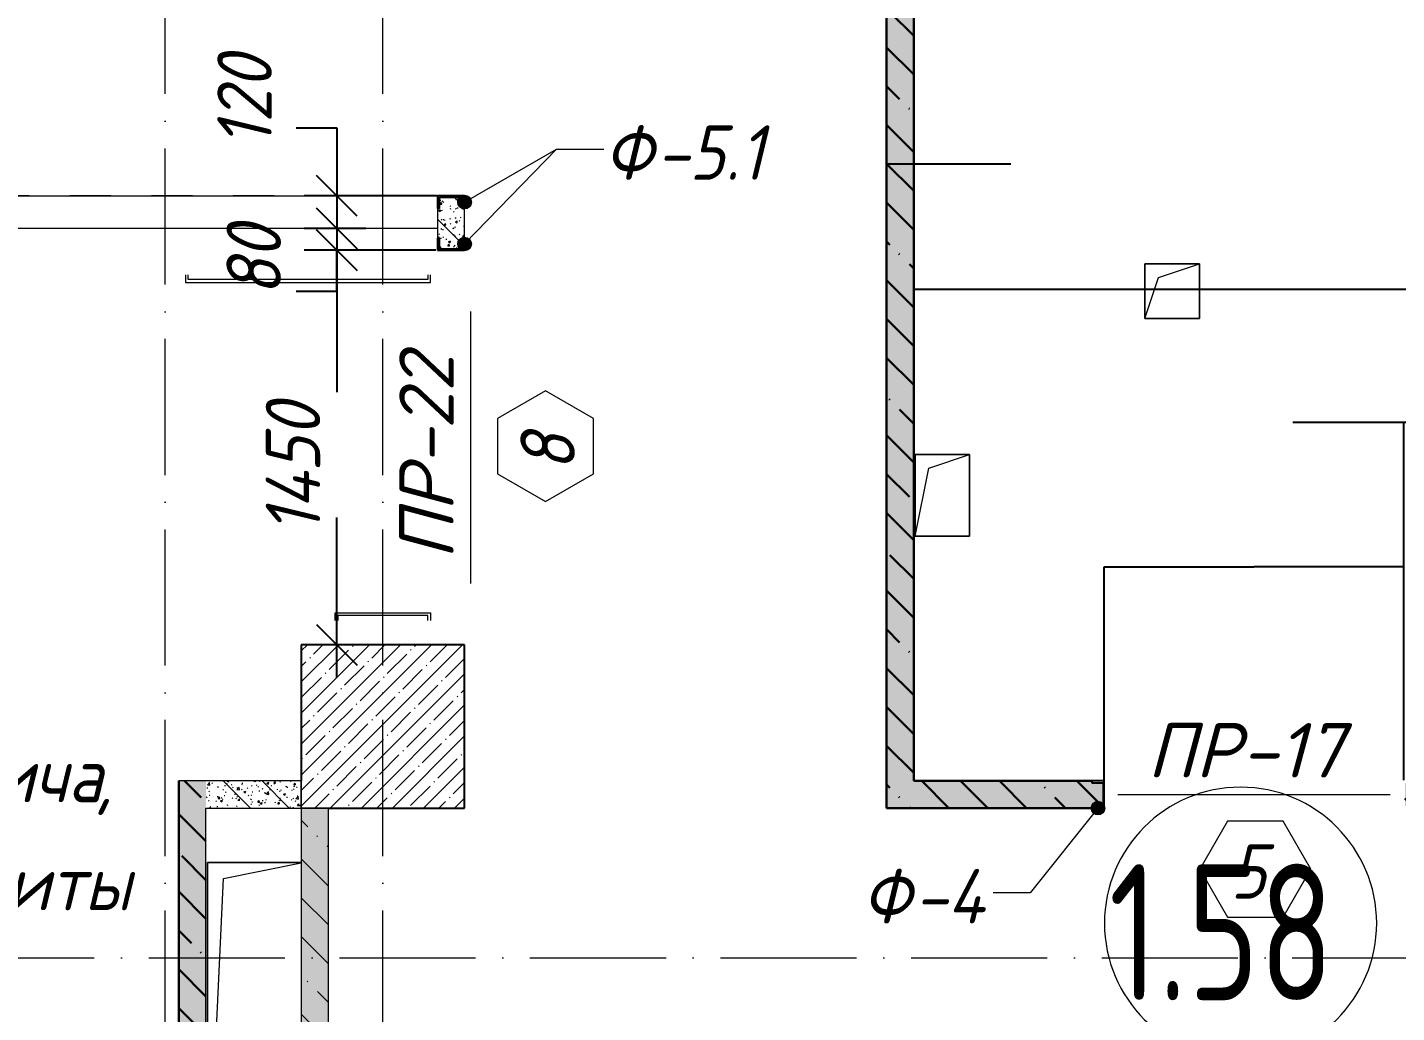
# Model space of a CAD drawing. Header units: millimetres. Extents: x 12986 to 523328, y -9759 to 30092.
# Drawn here: x 127151 to 132181, y 21948 to 25569 of the extents above; entities that cross this region are included whole.
import ezdxf

# ---------------------------------------------------------------- set-up
doc = ezdxf.new("R2010")
doc.units = ezdxf.units.MM
doc.linetypes.add('50_200_ШТРИХ_1Т_ш5_п1_п1_', pattern=[700, 500, -100, 0, -100])
doc.linetypes.add('Штрих короткий', pattern=[300, 150, -150])
for name, color, linetype, lineweight in [('0) ПГП', 1, 'Continuous', 30), ('4) ПГП красный расчет', 12, 'Continuous', 30), ('A-ANNO-DIMS', 7, 'Continuous', 9), ('A-AREA-IDEN', 7, 'Continuous', 9), ('A-DOOR-2', 7, 'Continuous', 5), ('A-DOOR-3', 7, 'Штрих короткий', 5), ('A-DOOR-IDEN', 7, 'Continuous', 9), ('A-FLOR', 7, 'Continuous', 9), ('A-GENM', 7, 'Continuous', 9), ('A-GENM-1', 7, 'Continuous', 25), ('A-GENM-IDEN', 7, 'Continuous', 9), ('A-WALL-6', 18, 'Continuous', 13), ('A-WALL-PATT-4', 250, 'Continuous', 5), ('G-ANNO-TEXT', 7, 'Continuous', 9), ('I-WALL', 7, 'Continuous', 5), ('S-COLS', 7, 'Continuous', 9), ('S-COLS-1', 7, 'Continuous', 5), ('S-COLS-2', 7, 'Continuous', 25), ('Оси-2', 7, '50_200_ШТРИХ_1Т_ш5_п1_п1_', 9)]:
    doc.layers.add(name, color=color, linetype=linetype, lineweight=lineweight)
doc.layers.add('A-DOOR-1', color=7, linetype='Continuous', lineweight=5, true_color=0xffffff)
doc.layers.add('A-WALL-9', color=7, linetype='Continuous', lineweight=5, true_color=0x0070df)
doc.styles.add('ISOCPEUR_I_3', font='isocpeui.ttf', dxfattribs={"width": 0.9, "height": 200})
doc.styles.add('ISOCPEUR_I_5', font='isocpeui.ttf', dxfattribs={"height": 200})
doc.styles.add('СПДС', font='ГОСТ тип А.ttf', dxfattribs={"width": 0.9})
doc.dimstyles.new('ISO-2_0_0_9К_СРЕДНИЙ_1', dxfattribs={"dimscale": 304.8, "dimtxt": 199.196235, "dimasz": 0.492126, "dimexe": 0.393701, "dimexo": 0, "dimgap": 0, "dimtad": 1, "dimdec": 0, "dimzin": 0, "dimdsep": 46, "dimtxsty": 'ISOCPEUR_I_3', "dimblk1": 'OBLIQUE', "dimblk2": 'OBLIQUE', "dimsah": 1, "dimcen": 0.09, "dimdle": 0.393701, "dimazin": 0, "dimtfac": 1, "dimtdec": 4, "dimtix": 1, "dimtmove": 2, "dimatfit": 3, "dimfxl": 1, "dimtvp": 1, "dimtolj": 1, "dimtzin": 0, "dimarcsym": 2})
doc.dimstyles.new('ISO-2_0_0_9К_СРЕДНИЙ_6', dxfattribs={"dimscale": 304.8, "dimtxt": 199.196235, "dimasz": 0.492126, "dimexe": 0.393701, "dimexo": 0, "dimgap": 0, "dimtad": 1, "dimdec": 0, "dimzin": 0, "dimdsep": 46, "dimtxsty": 'ISOCPEUR_I_3', "dimblk1": 'OBLIQUE', "dimblk2": 'OBLIQUE', "dimsah": 1, "dimcen": 0.09, "dimdle": 0.393701, "dimazin": 0, "dimtfac": 1, "dimtdec": 4, "dimtix": 1, "dimtmove": 1, "dimatfit": 3, "dimfxl": 1, "dimtvp": 1, "dimtolj": 1, "dimtzin": 0, "dimarcsym": 2})
doc.dimstyles.get("Standard").update_dxf_attribs({"dimtxt": 0.18, "dimasz": 0.18, "dimexe": 0.18, "dimexo": 0.0625, "dimgap": 0.09, "dimtad": 0, "dimtih": 1, "dimtoh": 1, "dimdec": 4, "dimzin": 0, "dimdsep": 46, "dimtxsty": 'Standard', "dimcen": 0.09, "dimadec": 0, "dimazin": 0, "dimtfac": 1, "dimtdec": 4, "dimtofl": 0, "dimtmove": 0, "dimatfit": 3, "dimfxl": 1, "dimtolj": 1, "dimtzin": 0, "dimarcsym": 0})
pattern_1 = [(50, (61996.893, 0), (72.873764, -6.37607), [7.62, -83.82]), (355, (61996.89, 0), (-14.09699, 76.422444), [6.096, -67.056]), (100.451, (62002.966, -0.53), (58.776964, 70.04687), [6.476, -71.236]), (46.184, (61996.89, 20.32), (108.43142, -16.81745), [11.43, -125.73]), (96.636, (62005.93, 18.92), (94.961, 98.97089), [9.714, -106.854]), (351.184, (61996.89, 20.32), (94.96227, 98.97018), [9.144, -100.584]), (21, (62007.053, 15.24), (60.64565, -40.906537), [7.62, -83.82]), (326, (62007.05, 15.24), (24.72083, 73.67493), [6.096, -67.056]), (71.451, (62012.11, 11.83), (85.36689, 32.768737), [6.476, -71.236]), (37.5, (61996.893, 0), (1.235525, 33.8224325), [3.353, -62.89, 3.353, -64.719, -67.31]), (37.5, (61996.893, 0), (1.235525, 33.8224325), [-134.315, 3.353, -63.957]), (7.5, (61996.893, 0), (26.728146, 40.07255), [3.353, -35.458, 3.353, -61.366, -25.654]), (7.5, (61996.893, 0), (26.728146, 40.07255), [-103.53, 3.353, -22.301]), (327.5, (61974.236, 0), (54.2363175, -2.292117), [3.353, -22.047, 3.353, -75.895, -105.156]), (327.5, (61974.236, 0), (54.2363175, -2.292117), [-104.648, 3.353, -101.803]), (317.5, (61964.076, 0), (59.25158, 10.17014), [3.353, -29.667, 3.353, -49.276, -74.676]), (317.5, (61964.076, 0), (59.25158, 10.17014), [-85.649, 3.353, -71.323])]
pattern_2 = [(135, (61996.9, 0), (-142.5612, -142.5612), []), (135, (62139.46, 0), (-142.5612, -142.5612), [252.016, -50.403, 3.353, -47.05])]

# ---------------------------------------------------------------- blocks, each defined once
blk = doc.blocks.new('Дверь_СКБ_2Ст_Внутренняя_БезПР - СОШ_Д-30_Дв_1450x2100h_Горячий цех-24796760-АР1_Кладочный план 1 этажа')
at = {"layer": 'A-DOOR-1'}
for p, q in [((619.5, 975), (619.5, 75)), ((647.5, 975), (619.5, 975)), ((629.5, 965), (647.5, 965)), ((629.5, 85), (629.5, 965)), ((-622.5, 425), (-594.5, 425)), ((-604.5, 415), (-622.5, 415)), ((-604.5, 85), (-604.5, 415)), ((-594.5, 425), (-594.5, 75)), ((-622.5, 85), (-604.5, 85)), ((-594.5, 75), (-622.5, 75)), ((619.5, 75), (647.5, 75)), ((647.5, 85), (629.5, 85))]:
    blk.add_line(p, q, dxfattribs=at)
blk = doc.blocks.new('AR_Отверстие прямоугольное _в плите_ - AR_Отверстие прямоугольное _в плите_-24476546-АР1_Кладочный план 1 этажа')
at = {"layer": 'A-GENM'}
for p, q in [((169, 650), (-175, 650)), ((-175, 650), (-175, -650)), ((-116.7, 591.7), (169, 648.8)), ((-175, -650), (-116.7, 591.7)), ((-175, -650), (169, -650))]:
    blk.add_line(p, q, dxfattribs=at)
blk = doc.blocks.new('Фахверк_СКБ_Швеллер - Ф-5_1_100х3600_развернут-25622740-АР1_Кладочный план 1 этажа')
at = {"layer": 'A-GENM-1'}
for p, q in [((171, 50), (125, 50)), ((125, 50), (125, -50)), ((129.5, 42.4), (171, 42.4)), ((129.5, -42.4), (129.5, 42.4)), ((171, 42.4), (171, 50)), ((125, -50), (171, -50)), ((171, -42.4), (129.5, -42.4)), ((171, -50), (171, -42.4))]:
    blk.add_line(p, q, dxfattribs=at)
blk = doc.blocks.new('Проем_Дверь_Прямоугольный_БезПР - 5950х3080h-26798516-АР1_Кладочный план 1 этажа')
at = {"layer": 'A-DOOR-3'}
for p, q in [((2975, 60), (-2975, 60)), ((2975, -60), (-2975, -60))]:
    blk.add_line(p, q, dxfattribs=at)
blk = doc.blocks.new('AR_Отверстие прямоугольное _в плите_ - AR_Отверстие прямоугольное _в плите_-24463894-АР1_Кладочный план 1 этажа')
at = {"layer": 'A-GENM'}
for p, q in [((100, 150), (-100, 150)), ((-100, 150), (-100, -150)), ((-50, 100), (100, 150)), ((100, -150), (100, 150)), ((-100, -150), (-50, 100)), ((-100, -150), (100, -150))]:
    blk.add_line(p, q, dxfattribs=at)
blk = doc.blocks.new('AR_Отверстие прямоугольное _в плите_ - AR_Отверстие прямоугольное _в плите_-V40-АР1_Кладочный план 1 этажа')
at = {"layer": 'A-GENM'}
for p, q in [((100, 100), (-100, 100)), ((-100, 100), (-100, -100)), ((-50, 50), (100, 100)), ((100, -100), (100, 100)), ((-100, -100), (-50, 50)), ((-100, -100), (100, -100))]:
    blk.add_line(p, q, dxfattribs=at)
blk = doc.blocks.new('Фахверк_СКБ_Швеллер - Ф-4_100х4010-25539282-АР1_Кладочный план 1 этажа')
at = {"layer": 'A-GENM-1'}
for p, q in [((171, 50), (125, 50)), ((125, 50), (125, -50)), ((129.5, 42.4), (171, 42.4)), ((129.5, -42.4), (129.5, 42.4)), ((171, 42.4), (171, 50)), ((125, -50), (171, -50)), ((171, -42.4), (129.5, -42.4)), ((171, -50), (171, -42.4))]:
    blk.add_line(p, q, dxfattribs=at)
blk = doc.blocks.new('AAR_СКБ_Марка_Двери_Перемычка и проем - Марка перемычки и проема-25306769-АР1_Кладочный план 1 этажа')
at = {"layer": 'A-DOOR-IDEN'}
for p, q in [((-5, 0), (5, 0)), ((-0.968, -0.984), (-1.986, -2.747)), ((1.067, -0.984), (-0.968, -0.984)), ((2.085, -2.747), (1.067, -0.984)), ((-1.986, -2.747), (-0.968, -4.509)), ((1.067, -4.509), (2.085, -2.747)), ((-0.968, -4.509), (1.067, -4.509))]:
    blk.add_line(p, q, dxfattribs=at)
blk = doc.blocks.new('DIMBLOCK418-АР1_Кладочный план 1 этажа')
at = {"layer": 'A-ANNO-DIMS', "color": 0, "lineweight": -2, "transparency": 16777216}
for p, q in [((130306.9, 24712.6), (130306.9, 25068)), ((130307.1, 25067.8), (130406.7, 25067.8)), ((130406.9, 24712.6), (130406.9, 25068)), ((130406.9, 25067.8), (130763.6, 25067.8))]:
    blk.add_line(p, q, dxfattribs=at)
at = {"layer": 'A-ANNO-DIMS', "color": 0, "transparency": 16777216}
for points in [[(130307.1, 25067.9), (130307.1, 25067.8), (130306.9, 25067.8)], [(130406.7, 25067.9), (130406.7, 25067.8), (130406.9, 25067.8)]]:
    blk.add_solid(points, dxfattribs=at)
at = {"layer": 'Defpoints', "color": 0, "transparency": 16777216}
for p in [(130406.9, 25067.8), (130306.9, 24712.6), (130406.9, 24712.6)]:
    blk.add_point(p, dxfattribs=at)
at = {"layer": 'A-ANNO-DIMS', "color": 0, "transparency": 16777216, "insert": (130559.6, 25067.9), "char_height": 0.18, "width": 409.118, "attachment_point": 1, "line_spacing_factor": 1.149209}
blk.add_mtext('\\A1;100.0000', dxfattribs=at)
blk = doc.blocks.new('DIMBLOCK419-АР1_Кладочный план 1 этажа')
at = {"layer": 'A-ANNO-DIMS', "color": 0, "lineweight": -2, "transparency": 16777216}
for p, q in [((130406.9, 24712.5), (130406.9, 24606.3)), ((135936.9, 24712.5), (135936.9, 24606.3)), ((130407.1, 24606.5), (133171.2, 24606.5)), ((135936.7, 24606.5), (133172.6, 24606.5))]:
    blk.add_line(p, q, dxfattribs=at)
at = {"layer": 'A-ANNO-DIMS', "color": 0, "transparency": 16777216}
for points in [[(130407.1, 24606.5), (130407.1, 24606.5), (130406.9, 24606.5)], [(135936.7, 24606.5), (135936.7, 24606.5), (135936.9, 24606.5)]]:
    blk.add_solid(points, dxfattribs=at)
at = {"layer": 'Defpoints', "color": 0, "transparency": 16777216}
for p in [(130406.9, 24712.6), (135936.9, 24712.6), (135936.9, 24606.5)]:
    blk.add_point(p, dxfattribs=at)
at = {"layer": 'A-ANNO-DIMS', "color": 0, "transparency": 16777216, "insert": (133171.9, 24606.5), "char_height": 0.18, "width": 606.782, "attachment_point": 5}
blk.add_mtext('\\A1;5530.0000', dxfattribs=at)
blk = doc.blocks.new('DIMBLOCK573-АР1_Кладочный план 1 этажа')
at = {"layer": 'A-ANNO-DIMS', "color": 0, "lineweight": -2, "transparency": 16777216}
for p, q in [((131106.9, 22800.1), (131106.9, 23586.4)), ((131107.1, 23586.2), (131656.2, 23586.2)), ((132206.7, 23586.2), (131657.6, 23586.2)), ((132206.9, 22803.1), (132206.9, 23586.4))]:
    blk.add_line(p, q, dxfattribs=at)
at = {"layer": 'A-ANNO-DIMS', "color": 0, "transparency": 16777216}
for points in [[(131107.1, 23586.2), (131107.1, 23586.2), (131106.9, 23586.2)], [(132206.7, 23586.2), (132206.7, 23586.2), (132206.9, 23586.2)]]:
    blk.add_solid(points, dxfattribs=at)
at = {"layer": 'Defpoints', "color": 0, "transparency": 16777216}
for p in [(132206.9, 23586.2), (131106.9, 22800), (132206.9, 22803)]:
    blk.add_point(p, dxfattribs=at)
at = {"layer": 'A-ANNO-DIMS', "color": 0, "transparency": 16777216, "insert": (131656.9, 23586.2), "char_height": 0.18, "width": 514.846, "attachment_point": 5}
blk.add_mtext('\\A1;1100.0000', dxfattribs=at)
blk = doc.blocks.new('DIMBLOCK574-АР1_Кладочный план 1 этажа')
at = {"layer": 'A-ANNO-DIMS', "color": 0, "lineweight": -2, "transparency": 16777216}
for p, q in [((132206.9, 24116.9), (131799.5, 24116.9)), ((132206.9, 22803.1), (132206.9, 24117.1)), ((132306.7, 24116.9), (132207.1, 24116.9)), ((132306.9, 23200.1), (132306.9, 24117.1))]:
    blk.add_line(p, q, dxfattribs=at)
at = {"layer": 'A-ANNO-DIMS', "color": 0, "transparency": 16777216}
for points in [[(132207.1, 24117), (132207.1, 24116.9), (132206.9, 24116.9)], [(132306.7, 24117), (132306.7, 24116.9), (132306.9, 24116.9)]]:
    blk.add_solid(points, dxfattribs=at)
at = {"layer": 'Defpoints', "color": 0, "transparency": 16777216}
for p in [(132306.9, 24116.9), (132306.9, 23200), (132206.9, 22803)]:
    blk.add_point(p, dxfattribs=at)
at = {"layer": 'A-ANNO-DIMS', "color": 0, "transparency": 16777216, "insert": (131594.3, 24117.1), "char_height": 0.18, "width": 409.118, "attachment_point": 1, "line_spacing_factor": 1.149209}
blk.add_mtext('\\A1;100.0000', dxfattribs=at)
blk = doc.blocks.new('_Oblique')
at = {"color": 0, "linetype": 'ByBlock', "lineweight": -2}
blk.add_line((-0.5, -0.5), (0.5, 0.5), dxfattribs=at)
blk = doc.blocks.new('DIMBLOCK758-АР1_Кладочный план 1 этажа')
at = {"layer": 'A-ANNO-DIMS', "color": 0, "lineweight": -2, "transparency": 16777216}
for p, q in [((128137.8, 25200.1), (128287.8, 25200.1)), ((128287.8, 25200.1), (128287.8, 24950)), ((128287.8, 25070), (128287.8, 24710)), ((128653.8, 24950), (128167.8, 24950)), ((128393.9, 24830), (128167.8, 24830))]:
    blk.add_line(p, q, dxfattribs=at)
at = {"layer": 'Defpoints', "color": 0, "transparency": 16777216}
for p in [(128653.8, 24950), (128287.8, 24830), (128393.9, 24830)]:
    blk.add_point(p, dxfattribs=at)
at = {"layer": 'A-ANNO-DIMS', "color": 0, "lineweight": -2, "transparency": 16777216, "xscale": 150, "yscale": 150, "zscale": 150}
for p, rotation in [((128287.8, 24950), 90), ((128287.8, 24830), 270)]:
    blk.add_blockref('_Oblique', p, dxfattribs=dict(at, rotation=rotation))
at = {"layer": 'A-ANNO-DIMS', "color": 0, "transparency": 16777216, "insert": (127848.6, 25128.8), "char_height": 200, "width": 409.118, "attachment_point": 1, "rotation": 90, "line_spacing_factor": 1.149209, "style": 'ISOCPEUR_I_3'}
blk.add_mtext('\\A1;120', dxfattribs=at)
blk = doc.blocks.new('DIMBLOCK759-АР1_Кладочный план 1 этажа')
at = {"layer": 'A-ANNO-DIMS', "color": 0, "lineweight": -2, "transparency": 16777216}
for p, q in [((128287.8, 24950), (128287.8, 24630)), ((128393.9, 24830), (128167.8, 24830)), ((128651.2, 24750), (128167.8, 24750)), ((128287.8, 24600), (128287.8, 24750)), ((128137.8, 24600), (128287.8, 24600))]:
    blk.add_line(p, q, dxfattribs=at)
at = {"layer": 'Defpoints', "color": 0, "transparency": 16777216}
for p in [(128393.9, 24830), (128287.8, 24750), (128651.2, 24750)]:
    blk.add_point(p, dxfattribs=at)
at = {"layer": 'A-ANNO-DIMS', "color": 0, "lineweight": -2, "transparency": 16777216, "xscale": 150, "yscale": 150, "zscale": 150}
for p, rotation in [((128287.8, 24830), 90), ((128287.8, 24750), 270)]:
    blk.add_blockref('_Oblique', p, dxfattribs=dict(at, rotation=rotation))
at = {"layer": 'A-ANNO-DIMS', "color": 0, "transparency": 16777216, "insert": (127882.6, 24581.6), "char_height": 200, "width": 303.391, "attachment_point": 1, "rotation": 90, "line_spacing_factor": 1.149209, "style": 'ISOCPEUR_I_3'}
blk.add_mtext('\\A1;80', dxfattribs=at)
blk = doc.blocks.new('DIMBLOCK760-АР1_Кладочный план 1 этажа')
at = {"layer": 'A-ANNO-DIMS', "color": 0, "lineweight": -2, "transparency": 16777216}
for p, q in [((128287.8, 24870), (128287.8, 24228.1)), ((128651.2, 24750), (128167.8, 24750)), ((128287.8, 23180), (128287.8, 23767.4)), ((128393.9, 23300), (128167.8, 23300))]:
    blk.add_line(p, q, dxfattribs=at)
at = {"layer": 'Defpoints', "color": 0, "transparency": 16777216}
for p in [(128651.2, 24750), (128287.8, 23300), (128393.9, 23300)]:
    blk.add_point(p, dxfattribs=at)
at = {"layer": 'A-ANNO-DIMS', "color": 0, "lineweight": -2, "transparency": 16777216, "xscale": 150, "yscale": 150, "zscale": 150}
for p, rotation in [((128287.8, 24750), 90), ((128287.8, 23300), 270)]:
    blk.add_blockref('_Oblique', p, dxfattribs=dict(at, rotation=rotation))
at = {"layer": 'A-ANNO-DIMS', "color": 0, "transparency": 16777216, "insert": (128026.5, 23708.1), "char_height": 200, "width": 579.201, "attachment_point": 1, "rotation": 90, "line_spacing_factor": 1.149209, "style": 'ISOCPEUR_I_3'}
blk.add_mtext('\\A1;1450', dxfattribs=at)
blk = doc.blocks.new('Марка_Помещения - Номер-25198446-Объем проектирования 1 этажа')
at = {"layer": 'A-AREA-IDEN'}
for start, end in [(360, 180), (180, 360)]:
    blk.add_arc((0, 0), 2.5, start, end, dxfattribs=at)

msp = doc.modelspace()

# ---------------------------------------------------------------- hatches: boundary and pattern name
at = {"layer": '0) ПГП'}
h = msp.add_hatch(dxfattribs=at)
h.set_pattern_fill('FP_16', color=256, style=0, pattern_type=2)
h.set_pattern_definition(pattern_1)
h.paths.add_polyline_path([(130306.89328, 22799.99988), (130406.89328, 22799.99988), (130406.89328, 26899.99982), (130306.89328, 26899.99982), (130306.89328, 23681.35459)], flags=0)
h = msp.add_hatch(dxfattribs=at)
h.set_pattern_fill('FP_17', color=256, style=0, pattern_type=2)
h.set_pattern_definition(pattern_2)
h.paths.add_polyline_path([(130306.89328, 22799.99988), (130406.89328, 22799.99988), (130406.89328, 26899.99982), (130306.89328, 26899.99982), (130306.89328, 23681.35459)], flags=0)
h = msp.add_hatch(dxfattribs=at)
h.set_pattern_fill('FP_16', color=256, style=0, pattern_type=2)
h.set_pattern_definition(pattern_1)
h.paths.add_polyline_path([(127806.89328, 15550.00004), (127806.89328, 15704.00004), (127799.29328, 15704.00004), (127799.29328, 15745.50004), (127714.49328, 15745.50004), (127714.49328, 15704.00004), (127706.89328, 15704.00004), (127706.89328, 15550.00004)], flags=0)
h.paths.add_polyline_path([(127799.29328, 16454.50004), (127799.29328, 16496.00004), (127806.89328, 16496.00004), (127806.89328, 22799.99991), (127706.89328, 22799.99991), (127707.89328, 16496.00004), (127714.49328, 16496.00004), (127714.49328, 16454.50004)], flags=0)
h = msp.add_hatch(dxfattribs=at)
h.set_pattern_fill('FP_17', color=256, style=0, pattern_type=2)
h.set_pattern_definition(pattern_2)
h.paths.add_polyline_path([(127806.89328, 15550.00004), (127806.89328, 15704.00004), (127799.29328, 15704.00004), (127799.29328, 15745.50004), (127714.49328, 15745.50004), (127714.49328, 15704.00004), (127706.89328, 15704.00004), (127706.89328, 15550.00004)], flags=0)
h.paths.add_polyline_path([(127799.29328, 16454.50004), (127799.29328, 16496.00004), (127806.89328, 16496.00004), (127806.89328, 22799.99991), (127706.89328, 22799.99991), (127707.89328, 16496.00004), (127714.49328, 16496.00004), (127714.49328, 16454.50004)], flags=0)
h = msp.add_hatch(dxfattribs=at)
h.set_pattern_fill('FP_16', color=256, style=0, pattern_type=2)
h.set_pattern_definition(pattern_1)
h.paths.add_polyline_path([(137795.91381, 22699.99988), (138746.89328, 22699.99988), (138746.89328, 22799.99988), (137782.70328, 22799.99988), (137782.70328, 22792.39988), (137741.20328, 22792.39988), (137741.20328, 22707.59988), (137782.70328, 22707.59988), (137782.70328, 22699.99988)], flags=0)
h.paths.add_polyline_path([(136636.61263, 22699.99988), (136636.70328, 22699.99988), (136636.61263, 22707.59988)], flags=0)
h.paths.add_polyline_path([(136036.89328, 22699.99988), (136590.61263, 22699.99988), (136590.61263, 22707.59988), (136632.11263, 22707.59988), (136632.11263, 22792.39988), (136590.61263, 22792.39988), (136590.61263, 22799.99988), (136036.89328, 22799.99988)], flags=0)
h.paths.add_polyline_path([(135536.89328, 22699.99988), (135536.89328, 22799.99988), (132806.89328, 22799.99988), (132806.89328, 22699.99988), (134535.63359, 22699.99988)], flags=0)
h.paths.add_polyline_path([(130306.89328, 22699.99988), (131060.8933, 22699.99988), (131060.8933, 22707.59988), (131102.3933, 22707.59988), (131102.3933, 22792.39988), (131060.8933, 22792.39988), (131060.8933, 22799.99988), (130306.89328, 22799.99988)], flags=0)
h.paths.add_polyline_path([(132306.89328, 22699.99988), (132306.89328, 22799.99988), (132252.89328, 22799.99988), (132252.89328, 22792.39988), (132211.39328, 22792.39988), (132211.39328, 22707.59988), (132252.89328, 22707.59988), (132252.89328, 22699.99988)], flags=0)
h = msp.add_hatch(dxfattribs=at)
h.set_pattern_fill('FP_17', color=256, style=0, pattern_type=2)
h.set_pattern_definition(pattern_2)
h.paths.add_polyline_path([(137795.91381, 22699.99988), (138746.89328, 22699.99988), (138746.89328, 22799.99988), (137782.70328, 22799.99988), (137782.70328, 22792.39988), (137741.20328, 22792.39988), (137741.20328, 22707.59988), (137782.70328, 22707.59988), (137782.70328, 22699.99988)], flags=0)
h.paths.add_polyline_path([(136636.61263, 22699.99988), (136636.70328, 22699.99988), (136636.61263, 22707.59988)], flags=0)
h.paths.add_polyline_path([(136036.89328, 22699.99988), (136590.61263, 22699.99988), (136590.61263, 22707.59988), (136632.11263, 22707.59988), (136632.11263, 22792.39988), (136590.61263, 22792.39988), (136590.61263, 22799.99988), (136036.89328, 22799.99988)], flags=0)
h.paths.add_polyline_path([(135536.89328, 22699.99988), (135536.89328, 22799.99988), (132806.89328, 22799.99988), (132806.89328, 22699.99988), (134535.63359, 22699.99988)], flags=0)
h.paths.add_polyline_path([(130306.89328, 22699.99988), (131060.8933, 22699.99988), (131060.8933, 22707.59988), (131102.3933, 22707.59988), (131102.3933, 22792.39988), (131060.8933, 22792.39988), (131060.8933, 22799.99988), (130306.89328, 22799.99988)], flags=0)
h.paths.add_polyline_path([(132306.89328, 22699.99988), (132306.89328, 22799.99988), (132252.89328, 22799.99988), (132252.89328, 22792.39988), (132211.39328, 22792.39988), (132211.39328, 22707.59988), (132252.89328, 22707.59988), (132252.89328, 22699.99988)], flags=0)
at = {"layer": 'A-GENM-IDEN'}
h = msp.add_hatch(color=256, dxfattribs=at)
edge = h.paths.add_edge_path(flags=0)
edge.add_arc((128756.89328, 24926.99993), 25, 0, 360)
h = msp.add_hatch(color=256, dxfattribs=at)
edge = h.paths.add_edge_path(flags=0)
edge.add_arc((128756.89328, 24772.99991), 25, 0, 360)
h = msp.add_hatch(color=256, dxfattribs=at)
edge = h.paths.add_edge_path(flags=0)
edge.add_arc((131083.8933, 22699.99988), 25, 0, 360)
at = {"layer": 'A-WALL-PATT-4'}
h = msp.add_hatch(dxfattribs=at)
h.set_pattern_fill('FP_16', color=256, style=0, pattern_type=2)
h.set_pattern_definition(pattern_1)
h.paths.add_polyline_path([(128749.29328, 24754.49991), (128749.29328, 24795.99991), (128756.89328, 24795.99991), (128756.89328, 24903.99993), (128749.29328, 24903.99993), (128749.29328, 24945.49993), (128664.49328, 24945.49993), (128664.49328, 24903.99993), (128656.89328, 24903.99993), (128656.89328, 24795.99991), (128664.49328, 24795.99991), (128664.49328, 24754.49991)], flags=0)
h = msp.add_hatch(dxfattribs=at)
h.set_pattern_fill('FP_17', color=256, style=0, pattern_type=2)
h.set_pattern_definition(pattern_2)
h.paths.add_polyline_path([(128749.29328, 24754.49991), (128749.29328, 24795.99991), (128756.89328, 24795.99991), (128756.89328, 24903.99993), (128749.29328, 24903.99993), (128749.29328, 24945.49993), (128664.49328, 24945.49993), (128664.49328, 24903.99993), (128656.89328, 24903.99993), (128656.89328, 24795.99991), (128664.49328, 24795.99991), (128664.49328, 24754.49991)], flags=0)
h = msp.add_hatch(dxfattribs=at)
h.set_pattern_fill('FP_16', color=256, style=0, pattern_type=2)
h.set_pattern_definition(pattern_1)
h.paths.add_polyline_path([(128156.89328, 22699.99991), (128156.89328, 22799.99991), (127806.89328, 22799.99991), (127806.89328, 22699.99991)], flags=0)
h = msp.add_hatch(dxfattribs=at)
h.set_pattern_fill('FP_17', color=256, style=0, pattern_type=2)
h.set_pattern_definition(pattern_2)
h.paths.add_polyline_path([(128156.89328, 22699.99991), (128156.89328, 22799.99991), (127806.89328, 22799.99991), (127806.89328, 22699.99991)], flags=0)
h = msp.add_hatch(dxfattribs=at)
h.set_pattern_fill('FP_16', color=256, style=0, pattern_type=2)
h.set_pattern_definition(pattern_1)
h.paths.add_polyline_path([(128256.89328, 21150.00004), (128256.89328, 22699.99991), (128156.89328, 22699.99991), (128156.89328, 21150.00004)], flags=0)
h = msp.add_hatch(dxfattribs=at)
h.set_pattern_fill('FP_17', color=256, style=0, pattern_type=2)
h.set_pattern_definition(pattern_2)
h.paths.add_polyline_path([(128256.89328, 21150.00004), (128256.89328, 22699.99991), (128156.89328, 22699.99991), (128156.89328, 21150.00004)], flags=0)
at = {"layer": 'S-COLS-1'}
h = msp.add_hatch(dxfattribs=at)
h.set_pattern_fill('FP_1', color=256, style=0, pattern_type=2)
h.set_pattern_definition([(45, (61996.89, 0), (-57.02463, 57.02463), []), (45, (62053.92, 0), (-57.02463, 57.02463), [100.806, -20.161, 3.353, -16.808])])
h.paths.add_polyline_path([(128756.89328, 22699.99991), (128756.89328, 23299.99991), (128156.89328, 23299.99991), (128156.89328, 22699.99991), (128256.89328, 22699.99991)], flags=0)

# ---------------------------------------------------------------- linework, layer by layer
at = {"layer": '0) ПГП'}
for p, q in [((130306.89328, 26899.99982), (130306.89328, 22699.99988)), ((130306.89328, 22699.99988), (131060.8933, 22699.99988))]:
    msp.add_line(p, q, dxfattribs=at)
at = {"layer": '4) ПГП красный расчет'}
for p, q in [((130406.89328, 22799.99988), (130406.89328, 26899.99982)), ((127706.89328, 22799.99991), (127706.89328, 16530.00004)), ((131060.8933, 22799.99988), (130406.89328, 22799.99988))]:
    msp.add_line(p, q, dxfattribs=at)
at = {"layer": 'A-FLOR'}
for p, q in [((131256.50024, 24699.5692), (131456.50024, 24699.5692)), ((131256.50024, 24499.5692), (131256.50024, 24699.5692)), ((131456.50024, 24699.5692), (131456.50024, 24499.5692)), ((131456.50024, 24499.5692), (131256.50024, 24499.5692)), ((130412.04488, 23999.5692), (130612.04488, 23999.5692)), ((130412.04488, 23699.5692), (130412.04488, 23999.5692)), ((130612.04488, 23999.5692), (130612.04488, 23699.5692)), ((130612.04488, 23699.5692), (130412.04488, 23699.5692)), ((127812.89328, 22500.00004), (128156.89328, 22500.00004)), ((127812.89328, 21200.00004), (127812.89328, 22500.00004))]:
    msp.add_line(p, q, dxfattribs=at)
at = {"layer": 'A-GENM-IDEN'}
for p, q in [((128756.89328, 24926.99993), (129094.25973, 25121.3518)), ((128756.89328, 24772.99991), (129094.25973, 25121.3518)), ((129094.25973, 25121.3518), (129269.12369, 25121.3518)), ((129094.25973, 25121.3518), (129269.12369, 25121.3518)), ((131083.8933, 22699.99988), (130834.81141, 22388.68948)), ((130834.81141, 22388.68948), (130699.29328, 22388.68948))]:
    msp.add_line(p, q, dxfattribs=at)
for centre in [(128756.89328, 24926.99993), (128756.89328, 24772.99991), (131083.8933, 22699.99988)]:
    msp.add_circle(centre, 25, dxfattribs=at)
at = {"layer": 'A-WALL-6'}
for p, q in [((128656.89328, 24903.99993), (128656.89328, 24795.99991)), ((128756.89328, 24795.99991), (128756.89328, 24903.99993)), ((128156.89328, 22799.99991), (127706.89328, 22799.99991)), ((127806.89328, 21150.00004), (127806.89328, 22699.99991)), ((127806.89328, 22699.99991), (128156.89328, 22699.99991)), ((128156.89328, 22699.99991), (128156.89328, 21150.00004)), ((128256.89328, 21150.00004), (128256.89328, 22699.99991))]:
    msp.add_line(p, q, dxfattribs=at)
at = {"layer": 'A-WALL-9'}
for p, q in [((128156.89328, 22699.99991), (128156.89328, 22799.99991)), ((128256.89328, 22699.99991), (128156.89328, 22699.99991))]:
    msp.add_line(p, q, dxfattribs=at)
at = {"layer": 'I-WALL'}
for p, q in [((122706.89328, 24949.99993), (128656.89328, 24949.99993)), ((128656.89328, 24829.99993), (122706.89328, 24829.99993))]:
    msp.add_line(p, q, dxfattribs=at)
at = {"layer": 'S-COLS'}
for p, q in [((128156.89328, 22799.99991), (128156.89328, 22699.99991)), ((128156.89328, 22699.99991), (128256.89328, 22699.99991))]:
    msp.add_line(p, q, dxfattribs=at)
at = {"layer": 'S-COLS-2'}
for p, q in [((128756.89328, 23299.99991), (128156.89328, 23299.99991)), ((128156.89328, 23299.99991), (128156.89328, 22799.99991)), ((128756.89328, 22699.99991), (128756.89328, 23299.99991)), ((128256.89328, 22699.99991), (128756.89328, 22699.99991))]:
    msp.add_line(p, q, dxfattribs=at)
at = {"layer": 'Оси-2'}
for p, q in [((127656.89325, -4080), (127656.89325, 28636.94316)), ((128456.89325, -4080), (128456.89325, 28636.94316)), ((57586.89328, 22150.00007), (187948.52131, 22150.00007))]:
    msp.add_line(p, q, dxfattribs=at)

# ---------------------------------------------------------------- block references
at = {"layer": 'A-AREA-IDEN', "xscale": 199.9999999999999, "yscale": 199.9999999999999, "zscale": 199.9999999999999}
msp.add_blockref('Марка_Помещения - Номер-25198446-Объем проектирования 1 этажа', (131607.63238, 22276.88219), dxfattribs=at)
at = {"layer": 'A-DOOR-1', "rotation": 89.99999999999982}
msp.add_blockref('Дверь_СКБ_2Ст_Внутренняя_БезПР - СОШ_Д-30_Дв_1450x2100h_Горячий цех-24796760-АР1_Кладочный план 1 этажа', (128706.89328, 24012.49991), dxfattribs=at)
at = {"layer": 'A-DOOR-2'}
msp.add_blockref('Проем_Дверь_Прямоугольный_БезПР - 5950х3080h-26798516-АР1_Кладочный план 1 этажа', (125681.89328, 24889.99993), dxfattribs=at)
at = {"layer": 'A-DOOR-IDEN', "xscale": 99.99999999999993, "yscale": 99.99999999999993, "zscale": 99.99999999999993, "rotation": 89.99999999999991}
msp.add_blockref('AAR_СКБ_Марка_Двери_Перемычка и проем - Марка перемычки и проема-25306769-АР1_Кладочный план 1 этажа', (128779.58916, 24024.99991), dxfattribs=at)
at = {"layer": 'A-DOOR-IDEN', "xscale": 99.99999999999993, "yscale": 99.99999999999993, "zscale": 99.99999999999993}
msp.add_blockref('AAR_СКБ_Марка_Двери_Перемычка и проем - Марка перемычки и проема-25306769-АР1_Кладочный план 1 этажа', (131656.8933, 22749.99988), dxfattribs=at)
at = {"layer": 'A-GENM'}
for name, p in [('AR_Отверстие прямоугольное _в плите_ - AR_Отверстие прямоугольное _в плите_-V40-АР1_Кладочный план 1 этажа', (131356.50024, 24599.5692)), ('AR_Отверстие прямоугольное _в плите_ - AR_Отверстие прямоугольное _в плите_-24463894-АР1_Кладочный план 1 этажа', (130512.04488, 23849.5692)), ('AR_Отверстие прямоугольное _в плите_ - AR_Отверстие прямоугольное _в плите_-24476546-АР1_Кладочный план 1 этажа', (127987.89328, 21850.00004))]:
    msp.add_blockref(name, p, dxfattribs=at)
at = {"layer": 'A-GENM-1'}
for name, p, rotation in [('Фахверк_СКБ_Швеллер - Ф-5_1_100х3600_развернут-25622740-АР1_Кладочный план 1 этажа', (128706.89328, 25074.99993), 269.9999999999998), ('Фахверк_СКБ_Швеллер - Ф-5_1_100х3600_развернут-25622740-АР1_Кладочный план 1 этажа', (128706.89328, 24624.99991), 89.99999999999982), ('Фахверк_СКБ_Швеллер - Ф-4_100х4010-25539282-АР1_Кладочный план 1 этажа', (131231.8933, 22749.99988), 180)]:
    msp.add_blockref(name, p, dxfattribs=dict(at, rotation=rotation))

# ---------------------------------------------------------------- texts
at = {"layer": 'A-AREA-IDEN', "insert": (131123.86608, 22494.0008), "char_height": 500, "width": 1212.1515, "attachment_point": 1, "style": 'СПДС'}
msp.add_mtext('1.58', dxfattribs=at)
at = {"layer": 'A-DOOR-IDEN', "insert": (128962.23053, 23938.80139), "char_height": 200, "width": 158.734125, "attachment_point": 1, "rotation": 90, "style": 'ISOCPEUR_I_3'}
msp.add_mtext('\\fISOCPEUR|b0|i1|c204|p34|;\\W.9;8', dxfattribs=at)
at = {"layer": 'A-DOOR-IDEN', "insert": (131570.69477, 22567.3585), "char_height": 200, "width": 158.734125, "attachment_point": 1, "style": 'ISOCPEUR_I_3'}
msp.add_mtext('\\fISOCPEUR|b0|i1|c204|p34|;\\W.9;5', dxfattribs=at)
at = {"layer": 'A-GENM-IDEN', "char_height": 200, "attachment_point": 1}
for s, insert, width, style in [('\\fISOCPEUR|b0|i1|c204|p34|;\\W.9;Ф', (129269.12369, 25208.96639), 230.886, 'ISOCPEUR_I_3'), ('\\fISOCPEUR|b0|i1|c204|p34|;\\W.9;Ф', (129269.12369, 25208.96639), 230.886, 'ISOCPEUR_I_3'), ('-5.1', (129459.62369, 25208.96639), 505.063125, 'ISOCPEUR_I_3'), ('-5.1', (129459.62369, 25208.96639), 505.063125, 'ISOCPEUR_I_3'), ('ПР', (131264.10837, 23012.47384), 416.8775, 'ISOCPEUR_I_5'), ('-17', (131608.0667, 23012.47384), 481.0125, 'ISOCPEUR_I_5'), ('\\fISOCPEUR|b0|i1|c204|p34|;\\W.9;Ф', (130216.89328, 22476.30407), 230.886, 'ISOCPEUR_I_3'), ('-4', (130407.39328, 22476.30407), 346.329, 'ISOCPEUR_I_3')]:
    msp.add_mtext(s, dxfattribs=dict(at, insert=insert, width=width, style=style))
at = {"layer": 'A-GENM-IDEN', "char_height": 200, "attachment_point": 1, "rotation": 90, "style": 'ISOCPEUR_I_5'}
for s, insert, width in [('-22', (128517.11519, 23956.67332), 529.11375), ('ПР', (128517.11519, 23612.71498), 416.8775)]:
    msp.add_mtext(s, dxfattribs=dict(at, insert=insert, width=width))
at = {"layer": 'G-ANNO-TEXT', "char_height": 200, "attachment_point": 1, "style": 'ISOCPEUR_I_3'}
for s, insert, width in [('кирпича', (126463.90682, 22921.46329), 1139.999625), (', ', (127404.50057, 22921.46329), 216.455625), ('\\fISOCPEUR|b0|i1|c204|p34|;\\W.9; ', (127517.60994, 22524.58829), 137.0885625), ('плиты', (126797.28182, 22524.58829), 873.0376875)]:
    msp.add_mtext(s, dxfattribs=dict(at, insert=insert, width=width))

# ---------------------------------------------------------------- dimensions: what is measured, and where the dimension line sits
at = {"layer": 'A-ANNO-DIMS'}
for base, p1, p2, dimstyle, override, picture, middle in [((128287.81952, 24829.99993), (128653.84528, 24949.99993), (128393.88554, 24829.99993), 'ISO-2_0_0_9К_СРЕДНИЙ_6', {"dimpost": '<>', "dimfxl": 286.319874}, 'DIMBLOCK758-АР1_Кладочный план 1 этажа', (128159.8617, 25200.05325)), ((128287.81952, 24749.99991), (128393.88554, 24829.99993), (128651.18524, 24749.99991), 'ISO-2_0_0_9К_СРЕДНИЙ_6', {"dimpost": '<>', "dimfxl": 269.449701}, 'DIMBLOCK759-АР1_Кладочный план 1 этажа', (128159.8617, 24634.32925)), ((128287.81952, 23299.99991), (128651.18524, 24749.99991), (128393.88554, 23299.99991), 'ISO-2_0_0_9К_СРЕДНИЙ_1', {"dimpost": '<>', "dimfxl": 1472.651737}, 'DIMBLOCK760-АР1_Кладочный план 1 этажа', (128159.8617, 23997.74319))]:
    dim = msp.add_linear_dim(base=base, p1=p1, p2=p2, angle=90, dimstyle=dimstyle, override=override, dxfattribs=at)
    dim.commit()
    dim.dimension.update_dxf_attribs({"geometry": picture, "text_midpoint": middle, "dimtype": 160, "text_rotation": 90})
for base, p1, p2, picture, middle in [((130406.89328, 25067.82295), (130306.89328, 24712.55128), (130406.89328, 24712.55128), 'DIMBLOCK418-АР1_Кладочный план 1 этажа', (130764.15989, 25067.82295)), ((132306.89328, 24116.94603), (132206.89328, 22803.04788), (132306.89328, 23199.99988), 'DIMBLOCK574-АР1_Кладочный план 1 этажа', (131798.86764, 24116.94603))]:
    dim = msp.add_linear_dim(base=base, p1=p1, p2=p2, dimstyle='Standard', dxfattribs=at)
    dim.commit()
    dim.dimension.update_dxf_attribs({"geometry": picture, "text_midpoint": middle, "dimtype": 160})
for base, p1, p2, picture, middle in [((135936.89328, 24606.48527), (130406.89328, 24712.55128), (135936.89328, 24712.55128), 'DIMBLOCK419-АР1_Кладочный план 1 этажа', (133171.89328, 24606.48527)), ((132206.89328, 23586.20661), (131106.8933, 22799.99988), (132206.89328, 22803.04788), 'DIMBLOCK573-АР1_Кладочный план 1 этажа', (131656.89329, 23586.20661))]:
    dim = msp.add_linear_dim(base=base, p1=p1, p2=p2, dimstyle='Standard', dxfattribs=at)
    dim.commit()
    dim.dimension.update_dxf_attribs({"geometry": picture, "text_midpoint": middle})

doc.saveas('drawing.dxf')
